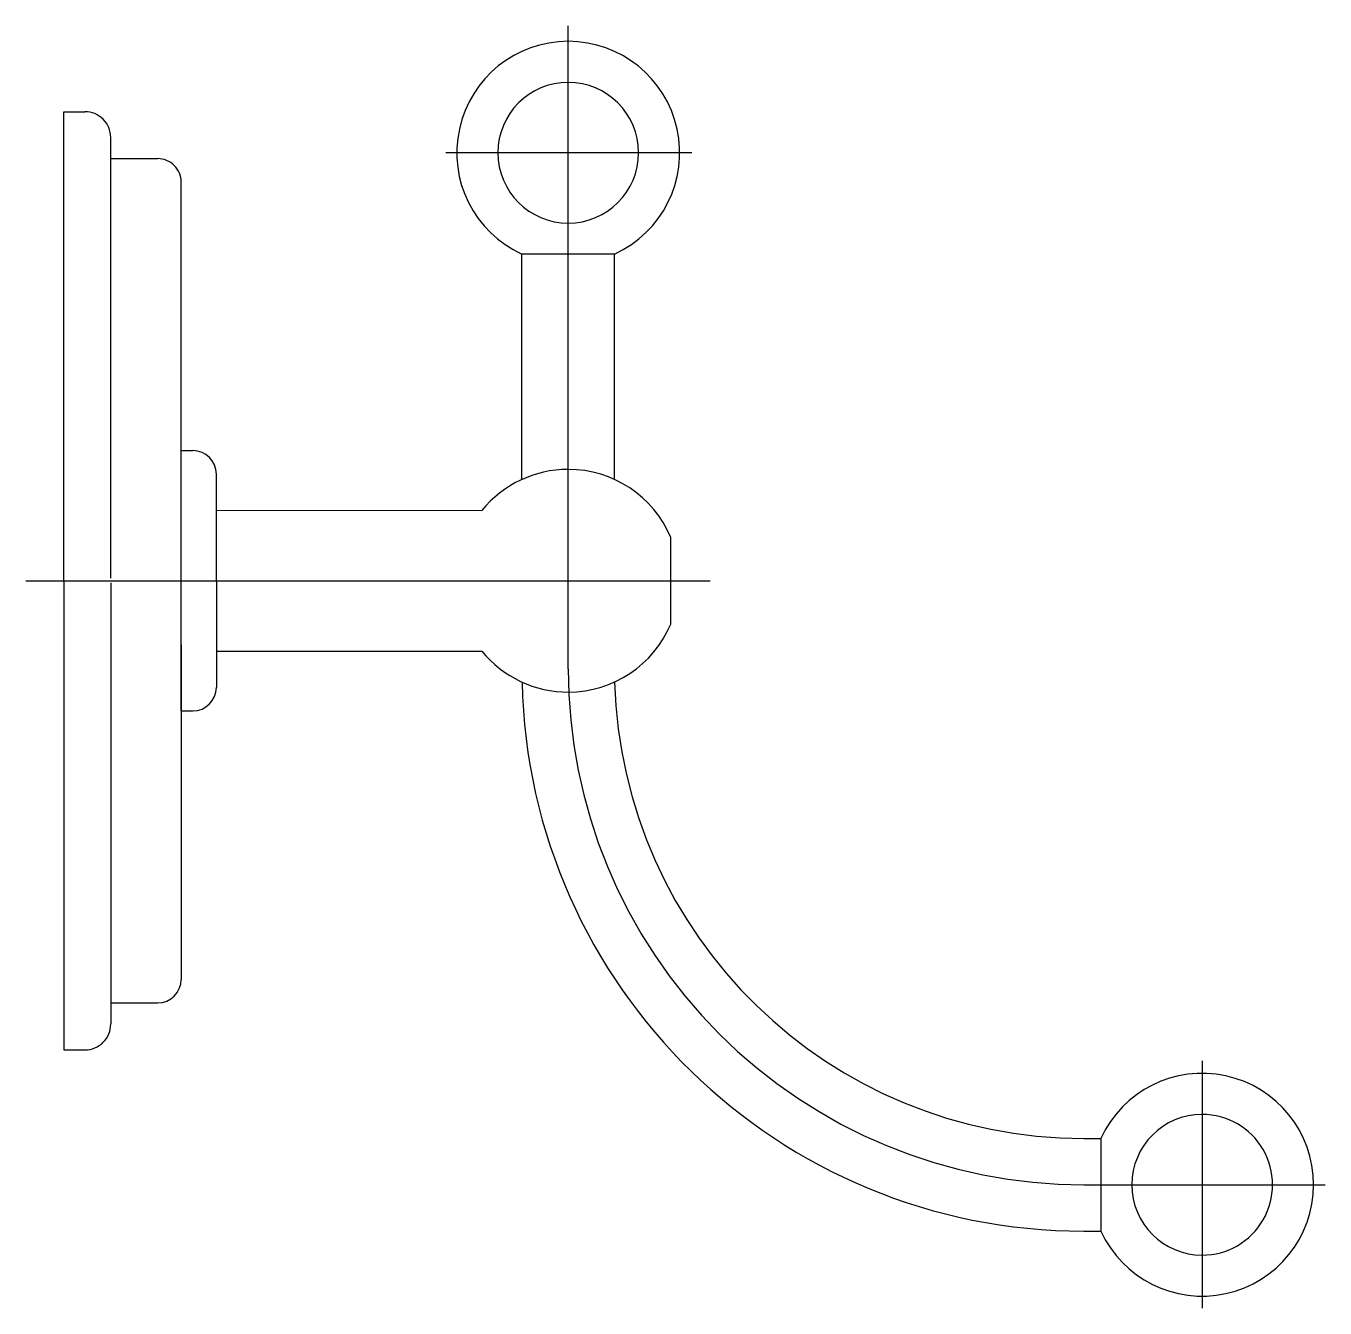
# Model space of a CAD drawing. Extents: x -0.531 to -0.42, y 281.403 to 281.512.
import ezdxf

# ---------------------------------------------------------------- set-up
doc = ezdxf.new("R2010")
doc.units = 0
doc.header["$LTSCALE"] = 0.2
doc.header["$MEASUREMENT"] = 0
doc.linetypes.add('AXES', pattern=[0.54, 0.3, -0.08, 0.08, -0.08])
doc.linetypes.add('CONTINU', pattern=[0])
doc.layers.get('0').update_dxf_attribs({"linetype": 'CONTINUOUS'})
doc.layers.add('DECA_EIXOS', color=5, linetype='AXES')

msp = doc.modelspace()

# ---------------------------------------------------------------- linework, layer by layer
at = {"linetype": 'CONTINU'}
for points in [[(-0.4809, 281.49281, 4.592395), (-0.4888, 281.49281)], [(-0.48485, 281.50745, 1), (-0.48485, 281.49545)], [(-0.48485, 281.49545, 1), (-0.48485, 281.50745)], [(-0.52385, 281.50275, 0.414214), (-0.52605, 281.50495)], [(-0.51785, 281.49895, 0.414214), (-0.51985, 281.50095)], [(-0.51485, 281.47405, 0.414212), (-0.51685, 281.47605)], [(-0.48485, 281.47445, 0.225447), (-0.49221, 281.47095)], [(-0.4761, 281.46865, 0.301469), (-0.48485, 281.47445)], [(-0.48481, 281.45546, 0.30023), (-0.4761, 281.46126)], [(-0.49222, 281.45896, 0.226773), (-0.48481, 281.45546)], [(-0.51685, 281.45386, 0.41421), (-0.51485, 281.45586)], [(-0.48879, 281.45631, 0.407625), (-0.44089, 281.4095)], [(-0.48089, 281.45632, 0.406319), (-0.4409, 281.4174)], [(-0.51985, 281.42895, 0.414209), (-0.51785, 281.43095)], [(-0.52605, 281.42495, 0.414803), (-0.52385, 281.42716)], [(-0.43944, 281.4095, 4.592412), (-0.43944, 281.4174)], [(-0.4308, 281.41945, 1), (-0.4308, 281.40745)], [(-0.4308, 281.40745, 1.000003), (-0.4308, 281.41945)]]:
    msp.add_lwpolyline(points, format="xyb", dxfattribs=at)
for points in [[(-0.52785, 281.50495), (-0.52605, 281.50495)], [(-0.52785, 281.46495), (-0.52785, 281.50495)], [(-0.52385, 281.46518), (-0.52385, 281.50275)], [(-0.52385, 281.50095), (-0.51985, 281.50095)], [(-0.51785, 281.47042), (-0.51785, 281.49895)], [(-0.4888, 281.47359), (-0.4888, 281.49281)], [(-0.4809, 281.49281), (-0.4888, 281.49281)], [(-0.4809, 281.47359), (-0.4809, 281.49281)], [(-0.51785, 281.47605), (-0.51685, 281.47605)], [(-0.51785, 281.46495), (-0.51785, 281.47605)], [(-0.51485, 281.46495), (-0.51485, 281.47405)], [(-0.51485, 281.47096), (-0.49221, 281.47095)], [(-0.4761, 281.46126), (-0.4761, 281.46865)], [(-0.52785, 281.46495), (-0.52785, 281.42495)], [(-0.52385, 281.46477), (-0.52385, 281.42716)], [(-0.51785, 281.45386), (-0.51785, 281.46495)], [(-0.51485, 281.46495), (-0.51485, 281.45586)], [(-0.51785, 281.4595), (-0.51785, 281.43095)], [(-0.51485, 281.45896), (-0.49222, 281.45896)], [(-0.51785, 281.45386), (-0.51685, 281.45386)], [(-0.52385, 281.42895), (-0.51985, 281.42895)], [(-0.52785, 281.42495), (-0.52605, 281.42495)], [(-0.4409, 281.4174), (-0.43944, 281.4174)], [(-0.43944, 281.4174), (-0.43944, 281.4095)], [(-0.44089, 281.4095), (-0.43944, 281.4095)]]:
    msp.add_lwpolyline(points, dxfattribs=at)
at = {"layer": 'DECA_EIXOS'}
for points in [[(-0.48485, 281.45743), (-0.48485, 281.51226)], [(-0.47431, 281.50145), (-0.49527, 281.50145)], [(-0.53108, 281.46495), (-0.47274, 281.46495)], [(-0.49106, 281.46495), (-0.47836, 281.46495)], [(-0.4308, 281.42402), (-0.4308, 281.40294)], [(-0.44089, 281.41345), (-0.42033, 281.41345)]]:
    msp.add_lwpolyline(points, dxfattribs=at)
msp.add_lwpolyline([(-0.48485, 281.45743, 0.414499), (-0.44089, 281.41345)], format="xyb", dxfattribs=at)

doc.saveas('drawing.dxf')
